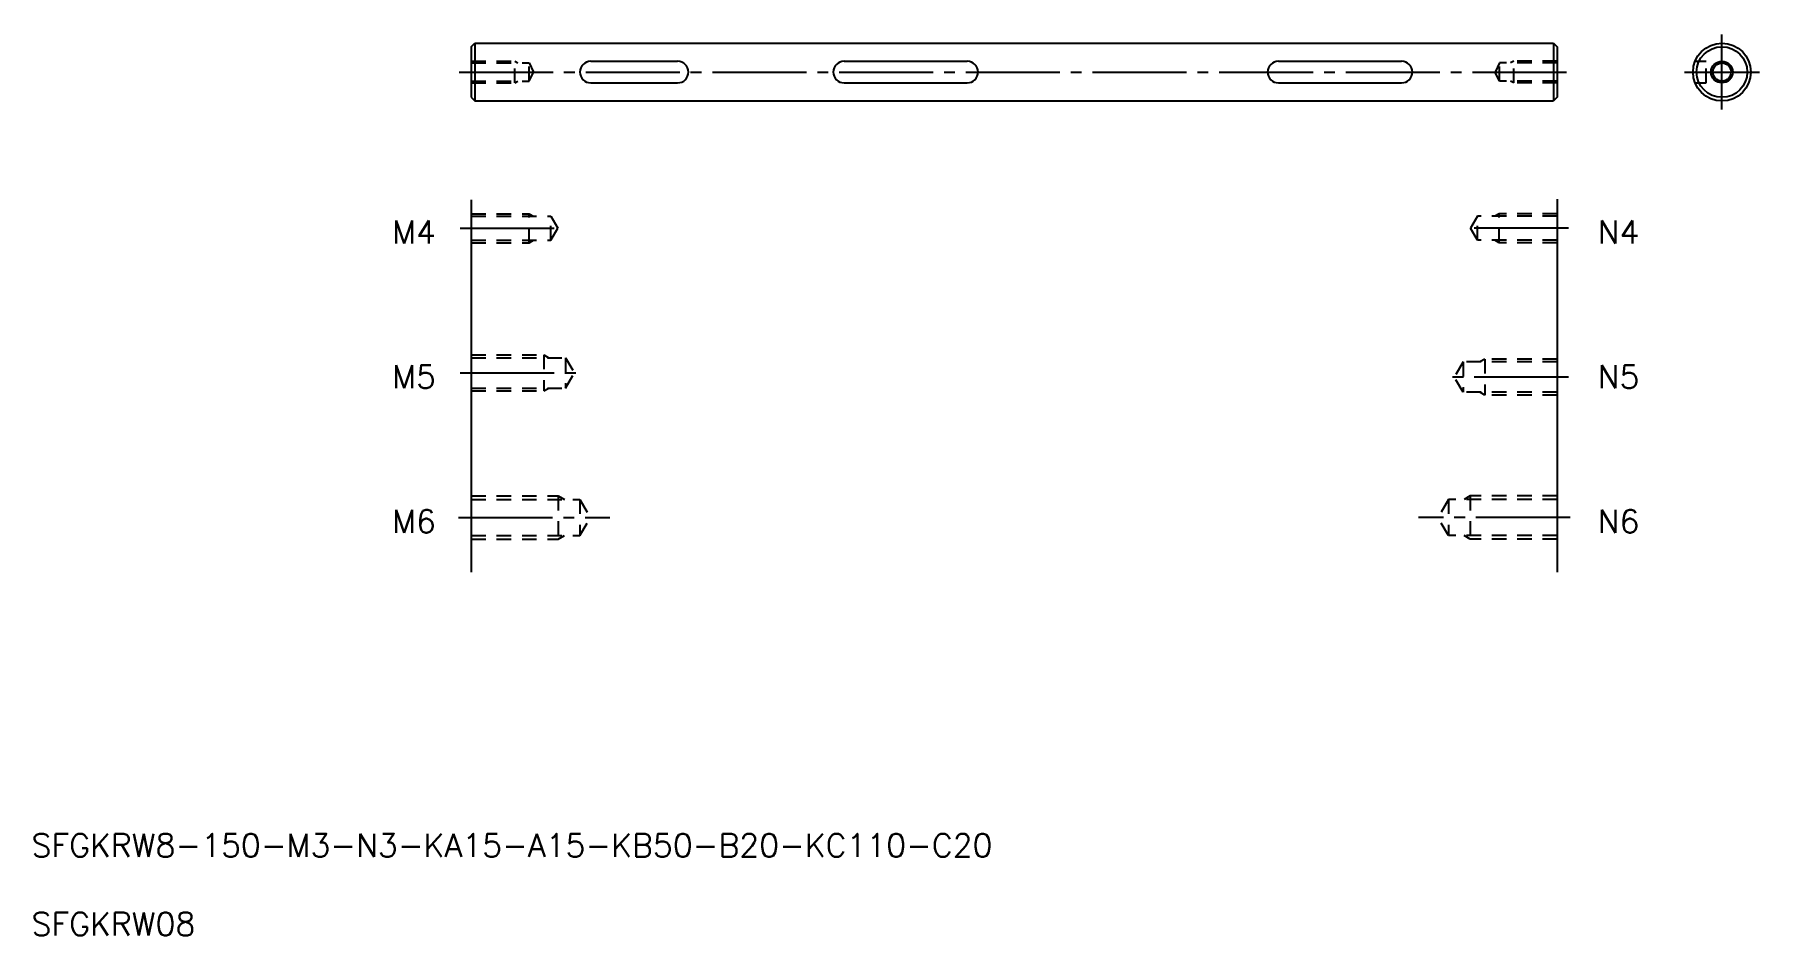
# Model space of a CAD drawing. Extents: x 18 to 257, y 11 to 136.
import ezdxf

# ---------------------------------------------------------------- set-up
doc = ezdxf.new("R2010")
doc.units = 0
doc.linetypes.add('CENTER', pattern=[17.5, 13, -1.5, 1.5, -1.5])
doc.linetypes.add('DASHED', pattern=[3.5, 2, -1.5])
doc.layers.get('0').update_dxf_attribs({"linetype": 'CONTINUOUS'})
doc.layers.add('CENTER', color=1, linetype='CENTER')
doc.styles.get("Standard").update_dxf_attribs({"font": 'txt.shx', "bigfont": '@extfont2.shx'})

msp = doc.modelspace()

# ---------------------------------------------------------------- linework, layer by layer
at = {"color": 7, "linetype": 'CONTINUOUS'}
for p, q in [((78.58, 134.32), (79.08, 134.82)), ((78.58, 134.32), (78.58, 127.32)), ((79.08, 134.82), (79.08, 126.82)), ((79.08, 134.82), (228.08, 134.82)), ((228.08, 134.82), (228.08, 126.82)), ((228.08, 134.82), (228.58, 134.32)), ((228.58, 134.32), (228.58, 127.32)), ((95.08, 132.32), (107.08, 132.32)), ((130.08, 132.32), (147.08, 132.32)), ((190.08, 132.32), (207.08, 132.32)), ((95.08, 129.32), (107.08, 129.32)), ((130.08, 129.32), (147.08, 129.32)), ((190.08, 129.32), (207.08, 129.32)), ((78.58, 127.32), (79.08, 126.82)), ((79.08, 126.82), (228.08, 126.82)), ((228.58, 127.32), (228.08, 126.82)), ((78.58, 113.13), (78.58, 61.68)), ((228.58, 113.22), (228.58, 61.68))]:
    msp.add_line(p, q, dxfattribs=at)
for p, q in [((83.83, 134.82), (83.83, 134.82)), ((93.58, 134.82), (93.58, 134.82)), ((128.58, 134.82), (128.58, 134.82)), ((188.58, 134.82), (188.58, 134.82)), ((228.58, 91.39), (228.58, 91.39)), ((228.58, 88.64), (228.58, 88.64))]:
    msp.add_line(p, q)
at = {"color": 3, "linetype": 'DASHED'}
for p, q in [((78.58, 132.32), (84.58, 132.32)), ((78.58, 132.07), (86.56, 132.07)), ((84.58, 129.32), (84.58, 132.32)), ((84.58, 132.32), (85.02, 132.07)), ((86.56, 132.07), (87.15, 130.82)), ((86.56, 129.57), (86.56, 132.07)), ((220.61, 132.07), (220.01, 130.82)), ((228.58, 132.07), (220.61, 132.07)), ((220.61, 129.57), (220.61, 132.07)), ((222.58, 132.32), (222.15, 132.07)), ((228.58, 132.32), (222.58, 132.32)), ((222.58, 129.32), (222.58, 132.32)), ((247.64, 132.32), (249.15, 132.32)), ((249.15, 129.32), (249.15, 132.32)), ((78.58, 129.57), (86.56, 129.57)), ((78.58, 129.32), (84.58, 129.32)), ((84.58, 129.32), (85.02, 129.57)), ((86.56, 129.57), (87.15, 130.82)), ((220.61, 129.57), (220.01, 130.82)), ((228.58, 129.57), (220.61, 129.57)), ((222.58, 129.32), (222.15, 129.57)), ((228.58, 129.32), (222.58, 129.32)), ((247.64, 129.32), (249.15, 129.32)), ((78.58, 111.22), (86.58, 111.22)), ((78.58, 110.87), (89.58, 110.87)), ((86.58, 111.22), (87.19, 110.87)), ((86.58, 107.22), (86.58, 111.22)), ((89.58, 110.87), (90.54, 109.22)), ((89.58, 107.57), (89.58, 110.87)), ((217.58, 110.87), (216.63, 109.22)), ((228.58, 110.87), (217.58, 110.87)), ((217.58, 107.57), (217.58, 110.87)), ((220.58, 111.22), (219.98, 110.87)), ((228.58, 111.22), (220.58, 111.22)), ((220.58, 107.22), (220.58, 111.22)), ((78.58, 107.57), (89.58, 107.57)), ((86.58, 107.22), (87.19, 107.57)), ((89.58, 107.57), (90.54, 109.22)), ((217.58, 107.57), (216.63, 109.22)), ((228.58, 107.57), (217.58, 107.57)), ((220.58, 107.22), (219.98, 107.57)), ((78.58, 107.22), (86.58, 107.22)), ((228.58, 107.22), (220.58, 107.22)), ((78.58, 91.72), (88.58, 91.72)), ((78.58, 91.32), (91.58, 91.32)), ((88.58, 91.72), (88.58, 86.72)), ((88.58, 91.72), (89.19, 91.37)), ((91.58, 91.32), (91.58, 87.12)), ((91.58, 91.32), (92.8, 89.22)), ((215.58, 90.74), (214.37, 88.64)), ((215.58, 90.74), (215.58, 86.54)), ((228.58, 90.74), (215.58, 90.74)), ((218.58, 91.14), (217.98, 90.79)), ((218.58, 91.14), (218.58, 86.14)), ((228.58, 91.14), (218.58, 91.14)), ((91.58, 87.12), (92.8, 89.22)), ((215.58, 86.54), (214.37, 88.64)), ((78.58, 87.12), (91.58, 87.12)), ((78.58, 86.72), (88.58, 86.72)), ((88.58, 86.72), (89.19, 87.07)), ((228.58, 86.54), (215.58, 86.54)), ((218.58, 86.14), (217.98, 86.49)), ((228.58, 86.14), (218.58, 86.14)), ((78.58, 72.22), (90.58, 72.22)), ((78.58, 71.72), (93.58, 71.72)), ((90.58, 72.22), (90.58, 66.22)), ((90.58, 72.22), (91.45, 71.72)), ((93.58, 71.72), (95.03, 69.22)), ((93.58, 71.72), (93.58, 66.72)), ((213.58, 71.72), (212.14, 69.22)), ((228.58, 71.72), (213.58, 71.72)), ((213.58, 71.72), (213.58, 66.72)), ((216.58, 72.22), (215.72, 71.72)), ((228.58, 72.22), (216.58, 72.22)), ((216.58, 72.22), (216.58, 66.22)), ((93.58, 66.72), (95.03, 69.22)), ((213.58, 66.72), (212.14, 69.22)), ((78.58, 66.72), (93.58, 66.72)), ((78.58, 66.22), (90.58, 66.22)), ((90.58, 66.22), (91.45, 66.72)), ((228.58, 66.72), (213.58, 66.72)), ((216.58, 66.22), (215.72, 66.72)), ((228.58, 66.22), (216.58, 66.22))]:
    msp.add_line(p, q, dxfattribs=at)
at = {"color": 7, "linetype": 'CONTINUOUS'}
for radius in [4, 3.5, 1.25]:
    msp.add_circle((251.35, 130.82), radius, dxfattribs=at)
at = {"color": 3, "linetype": 'CONTINUOUS'}
msp.add_circle((251.35, 130.82), 1.5, dxfattribs=at)
at = {"color": 7, "linetype": 'CONTINUOUS'}
for centre, start, end in [((95.08, 130.82), 90, 270), ((107.08, 130.82), 270, 90), ((130.08, 130.82), 90, 270), ((147.08, 130.82), 270, 90), ((190.08, 130.82), 90, 270), ((207.08, 130.82), 270, 90)]:
    msp.add_arc(centre, 1.5, start, end, dxfattribs=at)
at = {"layer": 'CENTER', "color": 1, "linetype": 'CENTER'}
for p, q in [((251.35, 125.64), (251.35, 136.01)), ((76.88, 130.82), (230.28, 130.82)), ((246.16, 130.82), (256.54, 130.82)), ((77.02, 109.22), (90.98, 109.22)), ((230.14, 109.22), (216.19, 109.22)), ((77.02, 89.22), (94.47, 89.22)), ((230.14, 88.64), (213.15, 88.64)), ((76.8, 69.22), (97.73, 69.22)), ((230.36, 69.22), (209.43, 69.22))]:
    msp.add_line(p, q, dxfattribs=at)

# ---------------------------------------------------------------- texts
for s, p in [('M4', (67.65, 107.09)), ('N4', (234.19, 107.09)), ('M5', (67.65, 87.09)), ('N5', (234.19, 87.09)), ('M6', (67.65, 67.09)), ('N6', (234.19, 67.09)), ('SFGKRW8-150-M3-N3-KA15-A15-KB50-B20-KC110-C20', (17.82, 22.31)), ('SFGKRW08', (17.82, 11.44))]:
    msp.add_text(s, height=3.2).set_placement(p)

doc.saveas('drawing.dxf')
